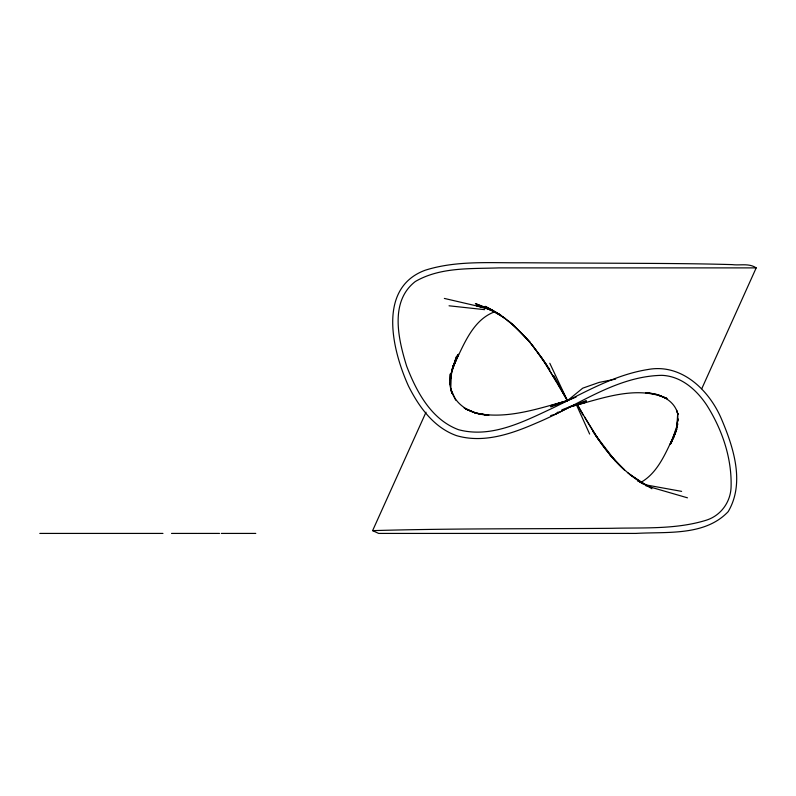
<?xml version="1.0" encoding="UTF-8"?>
<svg xmlns="http://www.w3.org/2000/svg" width="796" height="796" viewBox="0 0 796 796"><rect width="100%" height="100%" fill="white"/><g stroke="black" fill="none" stroke-linecap="round" stroke-linejoin="round"><path stroke-width="1.19" d="M451.919 393.314L450.586 388.488L451.461 372.578L456.675 356.091L451.859 370.15L458.536 354.359L453.133 366.021M677.704 424.129L676.839 427.651L677.675 413.592L676.779 410.348M676.839 427.651L677.824 419.452M677.874 418.517L676.59 428.258L673.356 438.487M450.088 384.707L450.407 382.259M450.894 378.598L451.869 371.254L457.899 355.026L452.695 367.235C463.083 347.106 471.71 320.141 494.823 311.753M450.904 374.856L451.461 372.578M451.004 374.717L451.869 371.254M677.724 423.721L670.839 443.68L675.575 432.586M451.829 371.394L455.929 358.449M674.899 434.308L676.769 428.855L670.312 444.108L675.167 433.611M451.859 370.15L457.899 355.026M670.839 443.68L676.769 428.855M426.009 412.219L372.618 530.633L378.647 533.419L635.885 533.419C666.849 531.579 704.768 536.335 728.191 511.639C745.335 482.565 733.225 446.407 720.937 417.771C708.43 389.403 681.097 363.265 647.805 369.533C612.92 375.095 582.214 393.95 550.832 408.955C522.375 422.258 490.684 438.337 458.516 429.691C431.283 419.552 416.517 391.791 406.656 366.16C398.318 339.345 389.363 301.545 415.343 281.495C440.506 266.889 470.914 268.939 498.963 267.884L756.2 267.884L701.793 388.667M452.715 367.294L458.536 354.359M670.312 444.108L675.565 432.437M675.535 432.477C666.59 450.387 658.899 472.426 640.531 482.585M550.663 415.611L555.399 414.209L558.175 411.96M555.399 414.209L574.921 404.577M560.911 403.353L576.105 397.055M561.847 409.88L570.633 406.467M550.832 406.955L567.429 400.657L582.742 388.159L599.099 382.418L615.656 379.085M586.324 400.567L569.797 406.855L586.065 401.453L569.538 406.945M550.832 406.159L567.429 400.657L549.787 363.245M583.776 402.438L569.309 407.015C600.582 399.224 635.298 384.627 666.899 398.428L657.287 394.587L647.864 392.886M552.086 405.482L567.419 400.657L553.757 375.642M550.832 405.612L567.429 400.657L557.29 382.597M569.349 407.005L585.876 402.06M576.523 404.955L585.836 402.308M372.618 530.633C452.436 528.295 532.295 529.012 612.134 528.295C643.526 527.509 675.834 529.619 706.221 520.226C721.096 515.569 730.977 501.609 731.106 486.107C731.743 457.382 721.952 429.173 706.709 405.084C696.47 389.712 681.197 376.14 661.874 375.334C616.024 376.229 577.797 405.751 536.892 422.825C511.908 433.74 483.759 443.661 456.466 435.621C433.701 427.492 418.915 406.826 408.467 386.03C392.408 350.568 376.966 288.092 425.124 270.252C456.685 260.232 490.316 263.098 522.932 262.76C567.269 263.058 611.597 263.187 655.934 263.436C681.356 263.605 706.778 263.854 732.201 264.62C740.21 265.655 749.096 262.969 756.2 267.884M465.72 409.025L475.859 413.114C506.853 419.671 537.798 408.676 567.419 400.657L545.031 362.737L537.27 351.902M39.8 533.419L162.961 533.419M171.518 533.419L197.02 533.419M197.428 533.419L219.497 533.419M221.308 533.419L255.775 533.419M449.043 305.793L484.615 309.664M492.047 310.47L490.097 310.261L492.495 310.579M645.516 392.776C659.178 393.333 674.53 399.701 677.884 414.328L677.247 412.02M644.611 484.674L681.625 491.371M451.899 393.075L450.586 388.488L450.327 373.881C446.128 398.677 465.75 414.507 488.883 415.144M465.76 409.045L475.859 413.114L487.431 415.144L475.411 412.945M444.357 298.43L488.883 308.768M645.775 485.709L687.465 497.818M476.645 305.933L492.605 310.201M490.565 309.545L485.271 307.933L490.863 309.813M485.152 307.286L475.351 303.604L494.714 311.624L499.918 314.519M657.287 394.587L666.909 398.736M464.168 408L475.859 413.114M486.207 307.763C503.898 314.699 517.569 328.668 530.196 342.399L513.221 324.808L507.997 320.629M486.197 307.813L500.933 315.196M637.765 480.714L651.576 487.669M637.556 480.694L643.287 483.849L627.974 472.923M505.38 318.539L485.202 306.361C513.131 319.783 533.221 344.081 549.678 369.633L548.384 367.702M651.894 488.744L629.666 474.446M643.287 483.849C621.994 471.123 605.985 451.551 592.652 430.974M576.772 403.542C590.383 427.114 603.965 451.461 624.392 469.909M609.806 454.725L624.343 469.789M595.398 434.974L615.238 460.864M535.857 350.001L530.912 343.355L547.041 365.712M541.509 357.603L556.076 381.075M584.483 416.855L598.701 439.81M576.772 403.751L583.319 415.413M576.433 404.816L589.637 434.049M450.586 388.488L455.64 400.099M677.884 414.328L677.675 413.592L677.804 420.994"/></g></svg>
